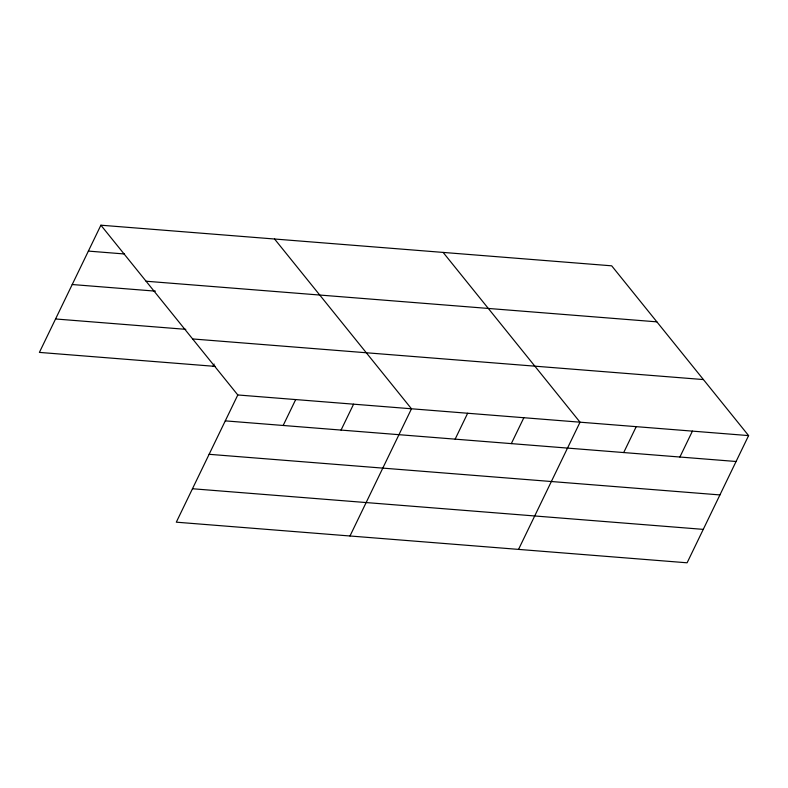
<?xml version="1.0" encoding="UTF-8"?>
<svg xmlns="http://www.w3.org/2000/svg" width="788" height="788" viewBox="0 0 788 788"><rect width="100%" height="100%" fill="white"/><g stroke="black" fill="none" stroke-linecap="round" stroke-linejoin="round"><path stroke-width="1.18" d="M100.894 225.201L237.799 394.965L176.305 522.178L687.106 562.799L748.6 435.597L611.695 265.822L100.894 225.201L39.4 352.403L215.518 366.41M213.075 366.223L214.119 364.066M283.168 425.471L295.687 399.575M341.056 430.081L353.585 404.175M349.98 535.988L411.474 408.785L274.569 239.01M455.139 439.152L467.658 413.247M511.323 443.614L523.853 417.719M518.543 549.394L580.037 422.191L443.132 252.416M623.702 452.558L636.221 426.653M679.886 457.03L692.416 431.125M88.374 251.096L124.553 253.982M146.076 281.227L656.877 321.849M72.21 284.527L155.433 291.146M55.564 318.973L185.81 329.335M192.617 338.948L703.418 379.57M237.799 394.965L748.6 435.597M225.279 420.871L736.081 461.492M209.115 454.302L719.917 494.923M192.469 488.747L703.27 529.369"/></g></svg>
